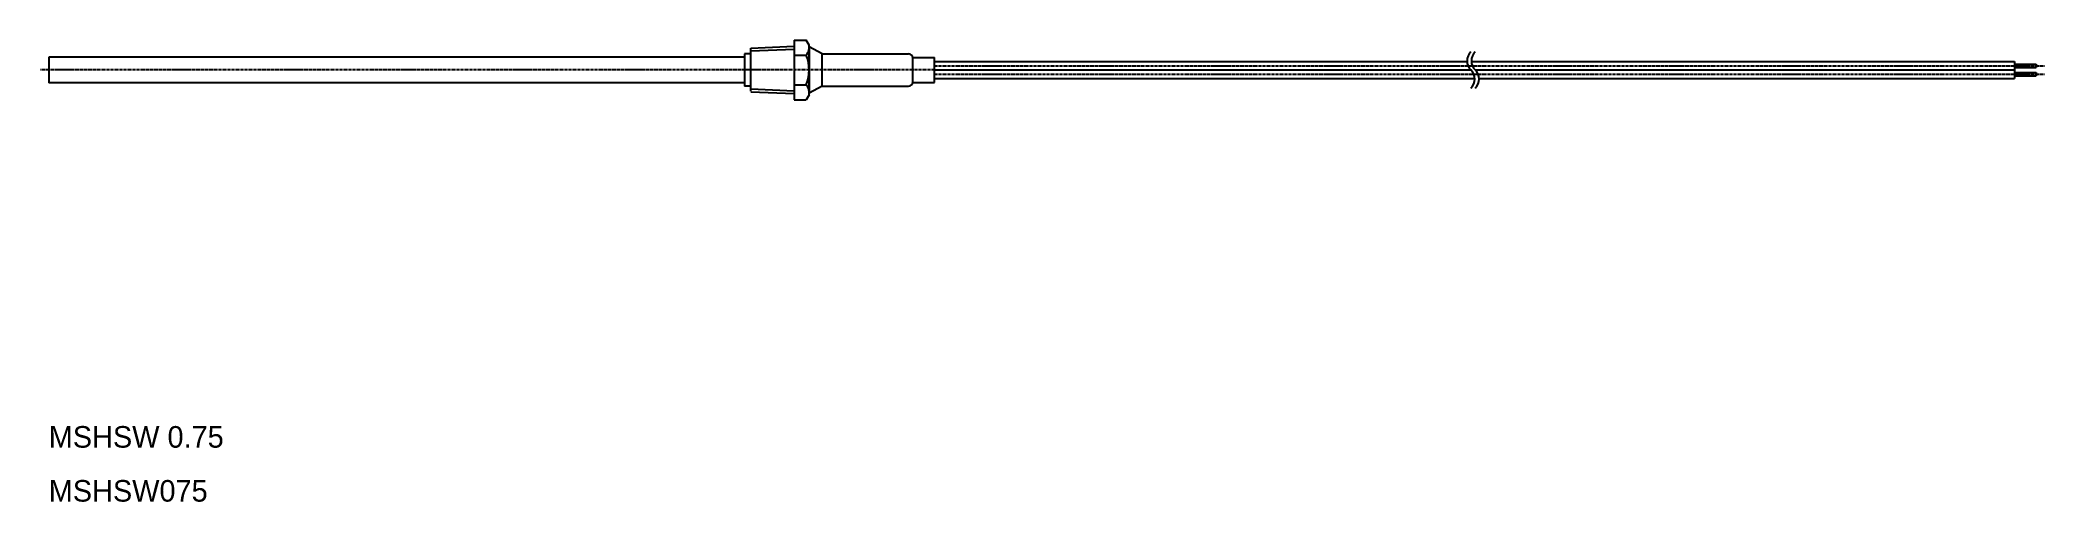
# Model space of a CAD drawing. Extents: x -4 to 924, y 0 to 214.
import ezdxf

# ---------------------------------------------------------------- set-up
doc = ezdxf.new("R2010")
doc.units = 0
doc.linetypes.add('CENTER', pattern=[2, 1.25, -0.25, 0.25, -0.25])
doc.layers.get('0').update_dxf_attribs({"linetype": 'CONTINUOUS'})
doc.layers.add('CENTER', color=1, linetype='CENTER')

msp = doc.modelspace()

# ---------------------------------------------------------------- linework, layer by layer
at = {"color": 7, "linetype": 'CONTINUOUS'}
for p, q in [((345, 213.86), (345, 186.14)), ((345, 213.86), (350.64, 213.86)), ((352, 211.5), (350.64, 213.86)), ((322, 206), (0, 206)), ((0, 206), (0, 194)), ((322, 207.5), (322, 192.5)), ((325, 207.5), (322, 207.5)), ((325, 210.14), (345, 210.97)), ((325, 200), (325, 210.14)), ((345, 206.93), (350.64, 206.93)), ((352, 188.5), (352, 211.5)), ((352, 210.78), (352, 189.22)), ((358, 207.5), (352, 210.78)), ((358, 192.5), (358, 207.5)), ((358, 207.5), (398, 207.5)), ((400, 205.78), (410, 205.78)), ((400, 194.22), (400, 205.78)), ((410, 194.22), (410, 205.78)), ((325, 190.11), (325, 200)), ((410, 203.95), (656.54, 203.95)), ((410, 200), (658.33, 200)), ((410, 196.05), (660.12, 196.05)), ((658.54, 203.95), (910, 203.95)), ((660.33, 200), (910, 200)), ((662.12, 196.05), (910, 196.05)), ((910, 203.95), (910, 196.05)), ((910, 202.76), (920, 202.76)), ((910, 201.19), (920, 201.19)), ((910, 198.81), (920, 198.81)), ((910, 197.24), (920, 197.24)), ((920, 202.76), (920, 201.19)), ((920, 198.81), (920, 197.24)), ((322, 194), (0, 194)), ((325, 192.5), (322, 192.5)), ((325, 189.86), (345, 189.03)), ((345, 193.07), (350.64, 193.07)), ((345, 186.14), (350.64, 186.14)), ((352, 188.5), (350.64, 186.14)), ((358, 192.5), (352, 189.22)), ((358, 192.5), (398, 192.5)), ((400, 194.22), (410, 194.22))]:
    msp.add_line(p, q, dxfattribs=at)
at = {"color": 3, "linetype": 'CONTINUOUS'}
for p, q in [((325.06, 208.79), (345, 209.62)), ((325.06, 191.21), (345, 190.38))]:
    msp.add_line(p, q, dxfattribs=at)
at = {"color": 7, "linetype": 'CONTINUOUS'}
for centre, radius, start, end in [((346.91, 210.39), 5.09, 317.11672, 17.11672), ((333.68, 200), 18.32, 337.78069, 22.21931), ((398, 205.5), 2, 0, 90), ((346.91, 189.61), 5.09, 342.88328, 42.88328), ((398, 194.5), 2, 270, 0)]:
    msp.add_arc(centre, radius, start, end, dxfattribs=at)
at = {"color": 3, "linetype": 'CONTINUOUS'}
for centre, start, end in [((662.35, 204.2), 133.73887, 226.26113), ((664.35, 204.2), 133.73887, 226.26113), ((654.31, 195.8), 313.73887, 46.26113), ((656.31, 195.8), 313.73887, 46.26113)]:
    msp.add_arc(centre, 5.82, start, end, dxfattribs=at)
at = {"layer": 'CENTER', "color": 1, "linetype": 'CENTER'}
for p, q in [((410, 200), (-4, 200)), ((410, 201.98), (924, 201.98)), ((410, 198.02), (924, 198.02))]:
    msp.add_line(p, q, dxfattribs=at)

# ---------------------------------------------------------------- texts
for s, p in [('MSHSW 0.75', (0, 25)), ('MSHSW075', (0, 0))]:
    msp.add_text(s, height=10).set_placement(p)

doc.saveas('drawing.dxf')
